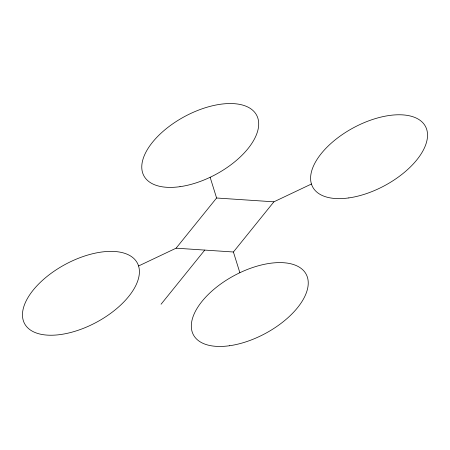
<?xml version="1.0" encoding="UTF-8"?>
<svg xmlns="http://www.w3.org/2000/svg" width="450" height="450" viewBox="0 0 450 450"><rect width="100%" height="100%" fill="white"/><g stroke="black" fill="none" stroke-linecap="round" stroke-linejoin="round"><path stroke-width="0.67" d="M138.561 265.984A64.007 32.873 -28.3 0 0 43.538 279.411A64.007 32.873 -28.3 0 0 60.705 334.513A64.007 32.873 -28.3 0 0 138.561 265.984L176.102 248.181L216.591 198.006L273.898 201.819L311.439 184.016M161.066 304.228L204.756 250.088M176.102 248.181L233.409 251.994L273.898 201.819M210.139 177.283L216.591 198.006M233.409 251.994L239.861 272.717M179.994 186.677A64.007 32.873 -28.3 0 0 257.856 118.147A64.007 32.873 -28.3 0 0 162.833 131.58A64.007 32.873 -28.3 0 0 179.994 186.677M348.834 197.91A64.007 32.873 -28.3 0 0 426.69 129.375A64.007 32.873 -28.3 0 0 331.673 142.808A64.007 32.873 -28.3 0 0 348.834 197.91M229.539 345.741A64.007 32.873 -28.3 0 0 307.401 277.211A64.007 32.873 -28.3 0 0 212.377 290.644A64.007 32.873 -28.3 0 0 229.539 345.741"/></g></svg>
